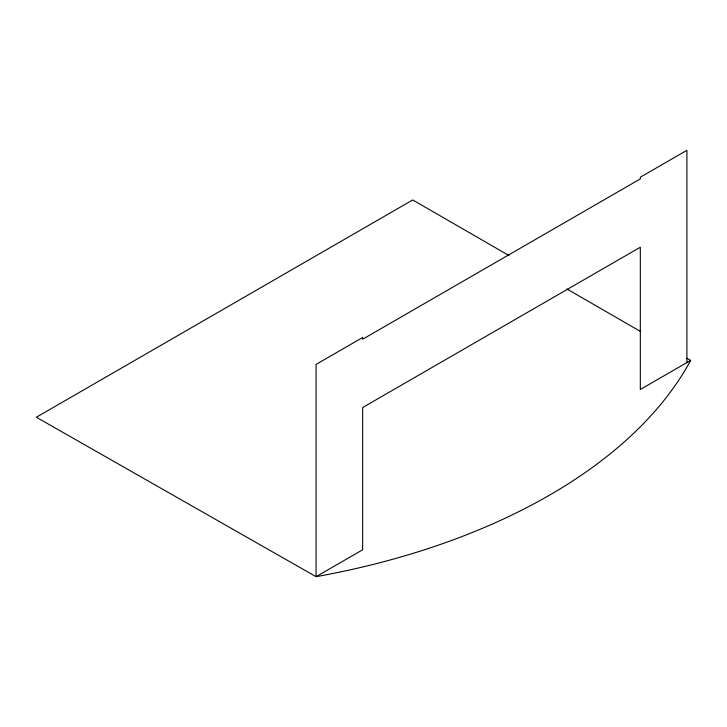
<?xml version="1.0" encoding="UTF-8"?>
<svg xmlns="http://www.w3.org/2000/svg" width="727" height="727" viewBox="0 0 727 727"><rect width="100%" height="100%" fill="white"/><g stroke="black" fill="none" stroke-linecap="round" stroke-linejoin="round"><path stroke-width="1.09" d="M686.724 358.157L690.65 360.419L640.323 389.481L640.323 247.225L362.655 407.538L362.655 549.794L316.072 576.684L36.35 417.243L412.709 199.952L508.955 255.522M566.906 288.973L640.56 331.503M686.906 362.582L686.906 150.316L640.323 177.206L640.323 178.915L362.655 339.227L362.655 337.519L316.072 364.418L316.072 576.684A570.395 329.313 0 0 0 690.65 360.419"/></g></svg>
